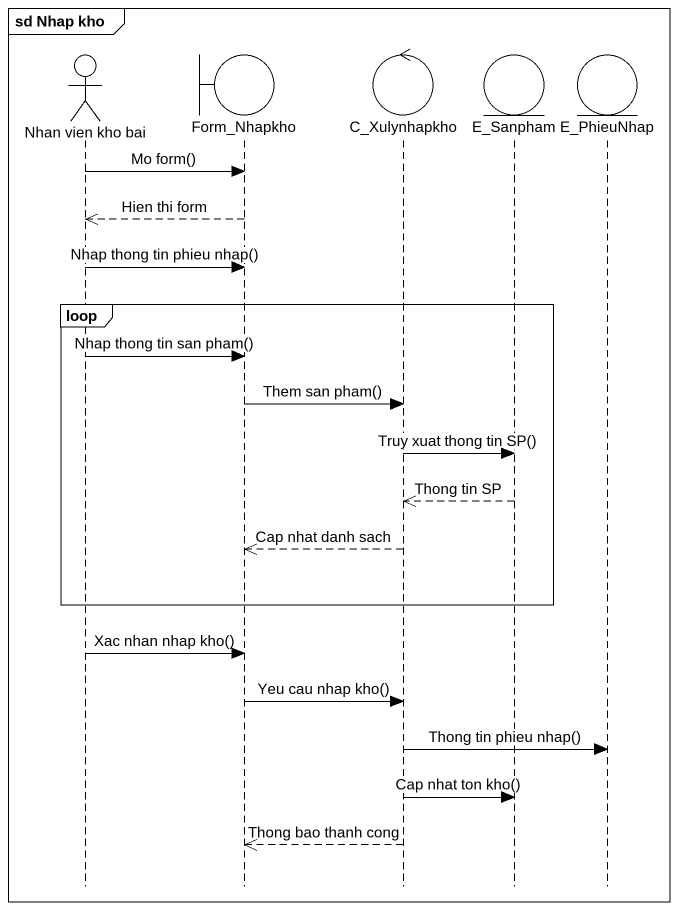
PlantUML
@startuml
mainframe sd Nhap kho
hide footbox
actor "Nhan vien kho bai" as Nhan_vien_kho_bai
boundary Form_Nhapkho
control C_Xulynhapkho
entity E_Sanpham
entity E_PhieuNhap

Nhan_vien_kho_bai -> Form_Nhapkho : Mo form()
Form_Nhapkho -->> Nhan_vien_kho_bai : Hien thi form
Nhan_vien_kho_bai -> Form_Nhapkho : Nhap thong tin phieu nhap()
loop
  Nhan_vien_kho_bai -> Form_Nhapkho : Nhap thong tin san pham()
  Form_Nhapkho -> C_Xulynhapkho : Them san pham()
  C_Xulynhapkho -> E_Sanpham : Truy xuat thong tin SP()
  E_Sanpham -->> C_Xulynhapkho : Thong tin SP
  C_Xulynhapkho -->> Form_Nhapkho : Cap nhat danh sach
end
Nhan_vien_kho_bai -> Form_Nhapkho : Xac nhan nhap kho()
Form_Nhapkho -> C_Xulynhapkho : Yeu cau nhap kho()
C_Xulynhapkho -> E_PhieuNhap : Thong tin phieu nhap()
C_Xulynhapkho -> E_Sanpham : Cap nhat ton kho()
C_Xulynhapkho -->> Form_Nhapkho : Thong bao thanh cong
@enduml
